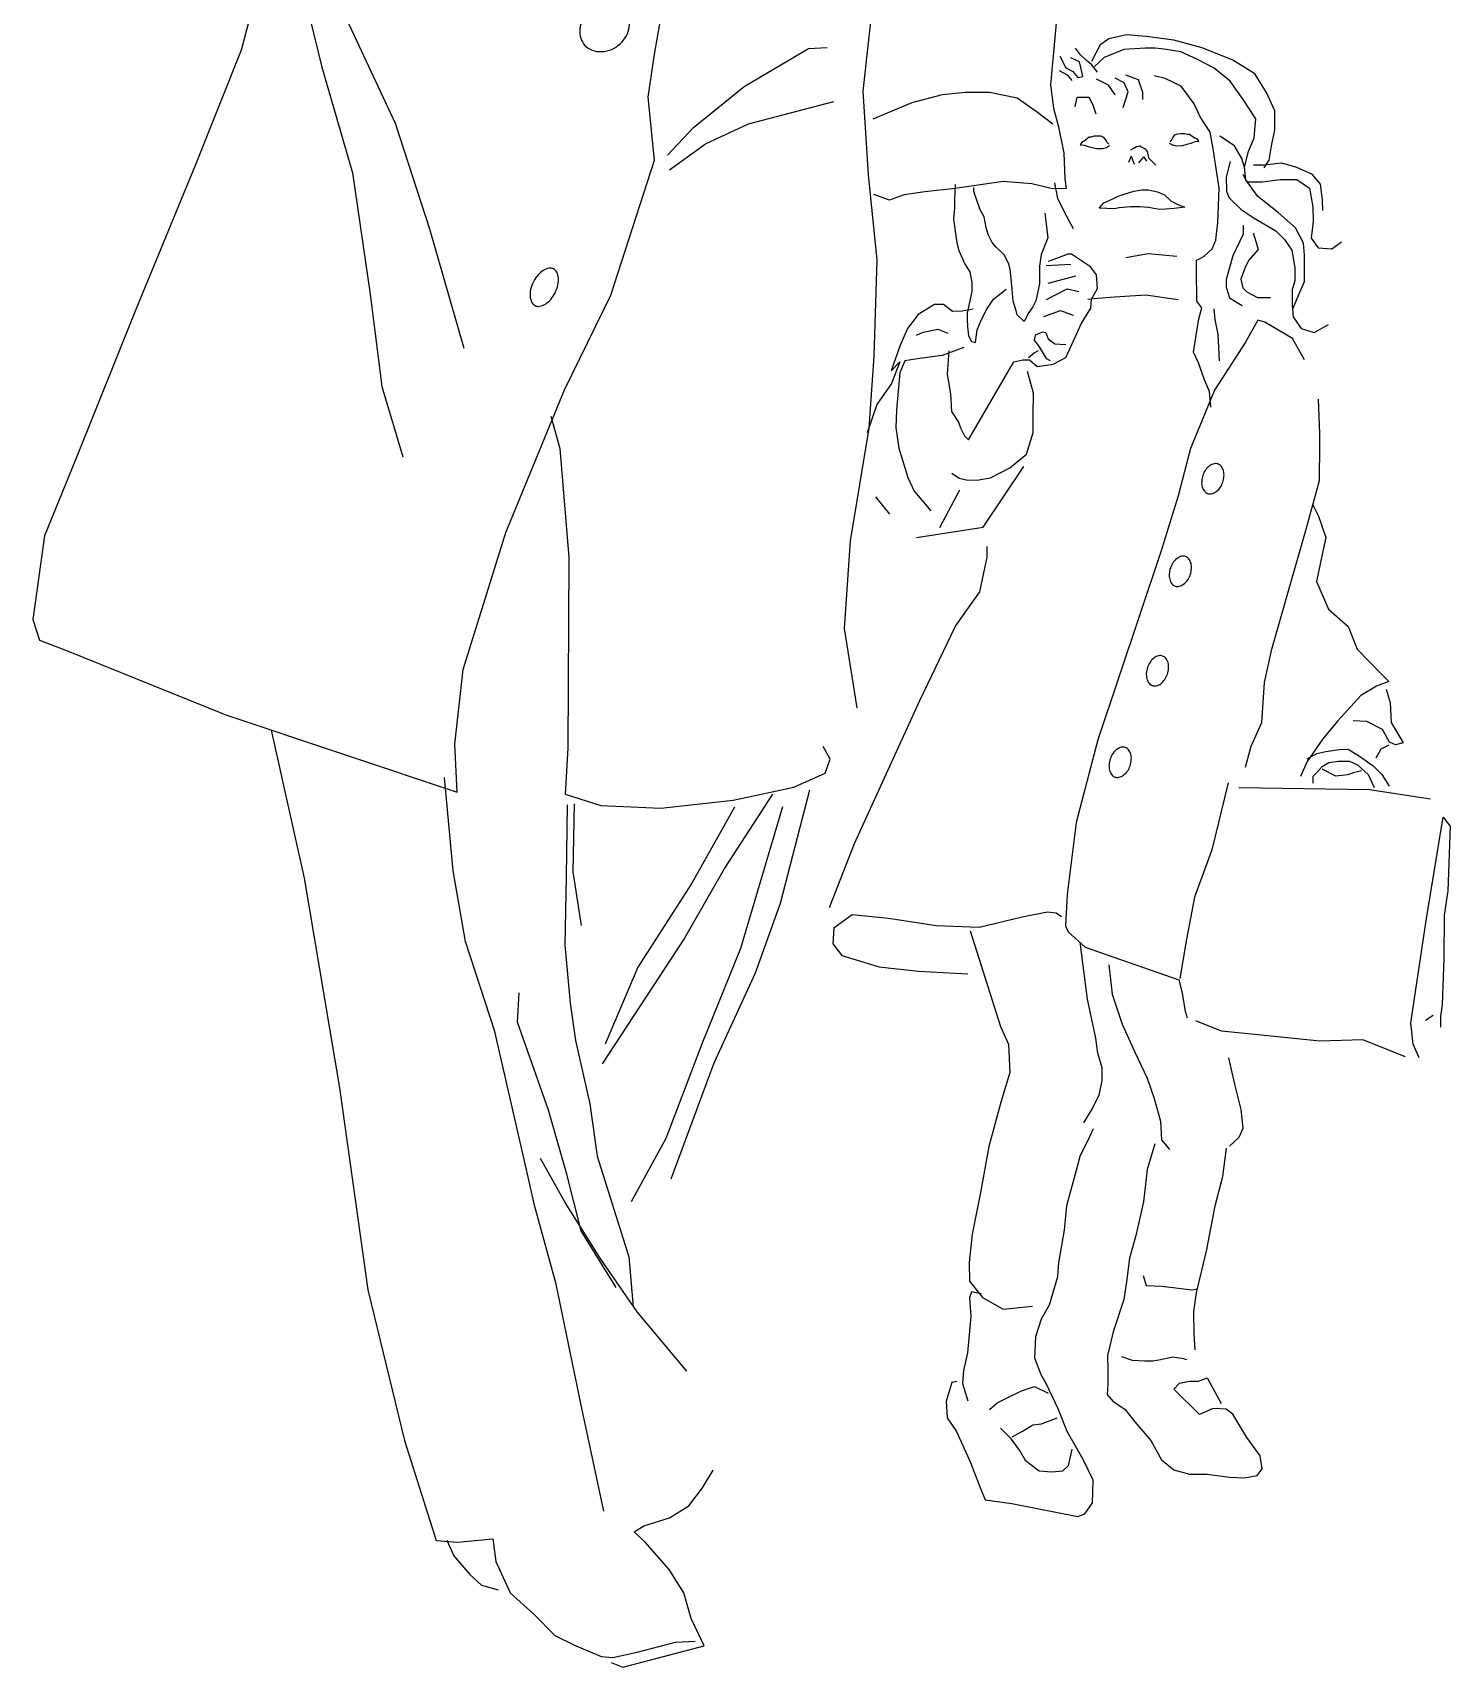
# Model space of a CAD drawing. Header units: metres. Extents: x -0.52 to 0.46, y 0 to 1.73.
# Drawn here: x -0.391 to 0.458, y 0.005 to 0.983 of the extents above; entities that cross this region are included whole.
import ezdxf

# ---------------------------------------------------------------- set-up
doc = ezdxf.new("R2010")
doc.units = ezdxf.units.M
doc.header["$MEASUREMENT"] = 0
doc.layers.get('0').update_dxf_attribs({"linetype": 'CONTINUOUS'})

msp = doc.modelspace()

# ---------------------------------------------------------------- linework, layer by layer
for p, q in [((-0.24789, 1.04215), (-0.26603, 0.97267)), ((-0.01864, 0.97032), (-0.00814, 1.03151)), ((0.22517, 1.02735), (0.21816, 0.95194)), ((0.1061, 0.94802), (0.11368, 1.01572)), ((-0.20876, 1.00376), (-0.17398, 0.9289)), ((-0.2251, 0.99252), (-0.21777, 0.96255)), ((0.25314, 0.97946), (0.24798, 0.97588)), ((0.26369, 0.98191), (0.25314, 0.97946)), ((0.27545, 0.98084), (0.26369, 0.98191)), ((0.29209, 0.97865), (0.27545, 0.98084)), ((0.30908, 0.97412), (0.29209, 0.97865)), ((-0.26603, 0.97267), (-0.29356, 0.9036)), ((-0.02259, 0.94444), (-0.01864, 0.97032)), ((0.03491, 0.95086), (0.07346, 0.97355)), ((0.07346, 0.97355), (0.0847, 0.97433)), ((0.22387, 0.96911), (0.22746, 0.96209)), ((0.23628, 0.9699), (0.23323, 0.9739)), ((0.23984, 0.96641), (0.23628, 0.9699)), ((0.24798, 0.97588), (0.2427, 0.96576)), ((0.2621, 0.973), (0.2504, 0.96819)), ((0.27501, 0.97379), (0.2621, 0.973)), ((0.28089, 0.97385), (0.27501, 0.97379)), ((0.28626, 0.97323), (0.28089, 0.97385)), ((0.29618, 0.97164), (0.28626, 0.97323)), ((0.30629, 0.96704), (0.29618, 0.97164)), ((0.32744, 0.96657), (0.30908, 0.97412)), ((-0.21777, 0.96255), (-0.19954, 0.89929)), ((0.22345, 0.96038), (0.22818, 0.95791)), ((0.22746, 0.96209), (0.23168, 0.95979)), ((0.23565, 0.9657), (0.23043, 0.968)), ((0.23168, 0.95979), (0.23457, 0.95629)), ((0.23636, 0.96218), (0.23565, 0.9657)), ((0.23758, 0.95682), (0.23636, 0.96218)), ((0.24272, 0.96409), (0.23984, 0.96641)), ((0.24629, 0.95942), (0.24272, 0.96409)), ((0.2504, 0.96819), (0.24457, 0.96293)), ((0.31624, 0.96177), (0.30629, 0.96704)), ((0.32571, 0.95414), (0.31624, 0.96177)), ((0.34044, 0.95847), (0.32744, 0.96657)), ((0.0046, 0.92641), (0.03491, 0.95086)), ((0.21816, 0.95194), (0.22014, 0.93786)), ((0.22818, 0.95791), (0.23106, 0.95441)), ((0.23457, 0.95629), (0.23758, 0.95682)), ((0.2529, 0.95176), (0.24582, 0.95522)), ((0.25699, 0.94593), (0.2529, 0.95176)), ((0.26229, 0.95303), (0.25689, 0.95583)), ((0.26469, 0.94768), (0.26229, 0.95303)), ((0.271, 0.95479), (0.26342, 0.95774)), ((0.27342, 0.94726), (0.271, 0.95479)), ((0.28693, 0.95561), (0.28037, 0.95723)), ((0.29638, 0.951), (0.28693, 0.95561)), ((0.3042, 0.94051), (0.29638, 0.951)), ((0.33354, 0.94313), (0.32571, 0.95414)), ((0.3476, 0.9473), (0.34044, 0.95847)), ((-0.0187, 0.90689), (-0.02259, 0.94444)), ((0.03748, 0.92857), (0.08853, 0.94198)), ((0.10943, 0.89804), (0.1061, 0.94802)), ((0.11213, 0.93163), (0.13553, 0.94125)), ((0.13553, 0.94125), (0.15361, 0.94612)), ((0.15361, 0.94612), (0.16719, 0.94742)), ((0.16719, 0.94742), (0.18179, 0.94756)), ((0.18179, 0.94756), (0.19827, 0.9442)), ((0.19827, 0.9442), (0.20959, 0.93608)), ((0.23306, 0.93865), (0.23418, 0.94454)), ((0.23418, 0.94454), (0.23703, 0.94456)), ((0.23703, 0.94456), (0.24122, 0.9446)), ((0.24122, 0.9446), (0.24362, 0.93993)), ((0.24362, 0.93993), (0.24535, 0.93457)), ((0.26176, 0.93825), (0.26469, 0.94768)), ((0.27346, 0.94307), (0.27342, 0.94726)), ((0.30779, 0.93282), (0.3042, 0.94051)), ((0.3412, 0.93146), (0.33354, 0.94313)), ((0.3524, 0.93627), (0.3476, 0.9473)), ((0.20959, 0.93608), (0.21956, 0.92846)), ((0.22014, 0.93786), (0.2231, 0.92681)), ((0.31376, 0.92348), (0.30779, 0.93282)), ((0.34013, 0.92021), (0.3412, 0.93146)), ((0.35251, 0.92452), (0.3524, 0.93627)), ((-0.17398, 0.9289), (-0.15341, 0.86566)), ((-0.01101, 0.90981), (0.0046, 0.92641)), ((0.01175, 0.91658), (0.03748, 0.92857)), ((0.2231, 0.92681), (0.22627, 0.9109)), ((0.24145, 0.92054), (0.23841, 0.91822)), ((0.24263, 0.92053), (0.24145, 0.92054)), ((0.24431, 0.92118), (0.24263, 0.92053)), ((0.24666, 0.92116), (0.24431, 0.92118)), ((0.24851, 0.92114), (0.24666, 0.92116)), ((0.25018, 0.92045), (0.24851, 0.92114)), ((0.25151, 0.91876), (0.25018, 0.92045)), ((0.29094, 0.91894), (0.29138, 0.92014)), ((0.29138, 0.92014), (0.29263, 0.92189)), ((0.29263, 0.92189), (0.29427, 0.92264)), ((0.29427, 0.92264), (0.29612, 0.92274)), ((0.29612, 0.92274), (0.29846, 0.92286)), ((0.29846, 0.92286), (0.30017, 0.92228)), ((0.30017, 0.92228), (0.30135, 0.92234)), ((0.30135, 0.92234), (0.30449, 0.92016)), ((0.30449, 0.92016), (0.30569, 0.91972)), ((0.30569, 0.91972), (0.30696, 0.91794)), ((0.31553, 0.91359), (0.31376, 0.92348)), ((0.32843, 0.9154), (0.31965, 0.92119)), ((0.33669, 0.91195), (0.34013, 0.92021)), ((0.35074, 0.91628), (0.35251, 0.92452)), ((-0.00975, 0.9011), (0.01175, 0.91658)), ((0.22627, 0.9109), (0.22692, 0.89563)), ((0.23723, 0.91772), (0.23604, 0.91589)), ((0.23604, 0.91589), (0.23839, 0.91587)), ((0.23841, 0.91822), (0.23723, 0.91772)), ((0.23839, 0.91587), (0.2408, 0.9149)), ((0.2408, 0.9149), (0.24316, 0.9144)), ((0.24316, 0.9144), (0.24594, 0.91372)), ((0.24594, 0.91372), (0.24939, 0.91372)), ((0.24939, 0.91372), (0.25167, 0.9144)), ((0.252, 0.91758), (0.25151, 0.91876)), ((0.25167, 0.9144), (0.25352, 0.91558)), ((0.25316, 0.9164), (0.252, 0.91758)), ((0.26626, 0.91289), (0.26775, 0.91382)), ((0.26775, 0.91382), (0.26973, 0.91492)), ((0.26973, 0.91492), (0.2721, 0.91547)), ((0.2721, 0.91547), (0.27166, 0.91525)), ((0.27166, 0.91525), (0.27491, 0.91366)), ((0.27491, 0.91366), (0.27617, 0.9119)), ((0.27617, 0.9119), (0.27683, 0.90821)), ((0.2914, 0.91577), (0.2895, 0.91687)), ((0.28983, 0.9177), (0.29094, 0.91894)), ((0.29371, 0.91519), (0.2914, 0.91577)), ((0.29716, 0.91534), (0.29371, 0.91519)), ((0.29991, 0.91613), (0.29716, 0.91534)), ((0.30224, 0.91674), (0.29991, 0.91613)), ((0.30461, 0.91781), (0.30224, 0.91674)), ((0.30696, 0.91794), (0.30461, 0.91781)), ((0.31928, 0.89013), (0.31553, 0.91359)), ((0.3327, 0.90788), (0.32843, 0.9154)), ((0.33443, 0.90253), (0.33669, 0.91195)), ((0.34916, 0.90687), (0.35074, 0.91628)), ((-0.29356, 0.9036), (-0.32916, 0.8175)), ((-0.04495, 0.82608), (-0.0187, 0.90689)), ((0.26659, 0.90915), (0.26486, 0.90536)), ((0.26659, 0.90915), (0.26835, 0.90436)), ((0.27105, 0.90529), (0.27408, 0.90887)), ((0.27408, 0.90887), (0.27568, 0.90628)), ((0.27683, 0.90821), (0.28136, 0.90386)), ((0.32567, 0.90597), (0.32341, 0.89655)), ((0.33443, 0.90253), (0.3327, 0.90788)), ((0.33517, 0.89499), (0.33443, 0.90253)), ((0.34616, 0.90382), (0.33979, 0.90376)), ((0.35673, 0.90509), (0.34616, 0.90382)), ((0.34618, 0.90214), (0.34916, 0.90687)), ((0.36565, 0.90232), (0.35673, 0.90509)), ((0.37508, 0.89822), (0.36565, 0.90232)), ((-0.19954, 0.89929), (-0.18895, 0.82656)), ((0.11461, 0.84707), (0.10943, 0.89804)), ((0.16117, 0.89215), (0.16075, 0.88326)), ((0.19002, 0.89411), (0.16119, 0.8898)), ((0.17245, 0.88807), (0.17243, 0.89041)), ((0.20698, 0.89259), (0.19002, 0.89411)), ((0.21943, 0.88969), (0.20698, 0.89259)), ((0.22057, 0.89322), (0.22234, 0.88384)), ((0.22692, 0.89563), (0.22765, 0.88977)), ((0.32341, 0.89655), (0.32349, 0.88833)), ((0.33329, 0.89849), (0.33569, 0.89382)), ((0.34232, 0.88498), (0.33517, 0.89499)), ((0.33569, 0.89382), (0.34508, 0.8939)), ((0.34508, 0.8939), (0.35564, 0.89518)), ((0.35564, 0.89518), (0.36571, 0.89528)), ((0.36571, 0.89528), (0.37332, 0.88998)), ((0.37984, 0.89239), (0.37508, 0.89822)), ((0.3811, 0.883), (0.37984, 0.89239)), ((0.12199, 0.88289), (0.11256, 0.88632)), ((0.13069, 0.88599), (0.12199, 0.88289)), ((0.14309, 0.88779), (0.13069, 0.88599)), ((0.16119, 0.8898), (0.14309, 0.88779)), ((0.16075, 0.88326), (0.1608, 0.87805)), ((0.17608, 0.87702), (0.17245, 0.88807)), ((0.22765, 0.88977), (0.21943, 0.88969)), ((0.22234, 0.88384), (0.22781, 0.87332)), ((0.24735, 0.87817), (0.25018, 0.88122)), ((0.25018, 0.88122), (0.25525, 0.88346)), ((0.25525, 0.88346), (0.25876, 0.88534)), ((0.25876, 0.88534), (0.26227, 0.88655)), ((0.26227, 0.88655), (0.26813, 0.88828)), ((0.26813, 0.88828), (0.27282, 0.889)), ((0.27282, 0.889), (0.27685, 0.88904)), ((0.27685, 0.88904), (0.28223, 0.88791)), ((0.28223, 0.88791), (0.28644, 0.88611)), ((0.28644, 0.88611), (0.29051, 0.88222)), ((0.29051, 0.88222), (0.29448, 0.88031)), ((0.3183, 0.86948), (0.31928, 0.89013)), ((0.32349, 0.88833), (0.32521, 0.88432)), ((0.32521, 0.88432), (0.33232, 0.87734)), ((0.35466, 0.8752), (0.34232, 0.88498)), ((0.37332, 0.88998), (0.37527, 0.87892)), ((0.38116, 0.87663), (0.3811, 0.883)), ((0.1608, 0.87805), (0.16019, 0.8715)), ((0.16019, 0.8715), (0.16217, 0.85742)), ((0.17847, 0.87285), (0.17608, 0.87702)), ((0.17971, 0.86649), (0.17847, 0.87285)), ((0.21487, 0.87504), (0.21542, 0.87035)), ((0.22781, 0.87332), (0.23191, 0.86581)), ((0.25648, 0.8776), (0.24735, 0.87817)), ((0.25933, 0.8783), (0.25648, 0.8776)), ((0.26637, 0.87887), (0.25933, 0.8783)), ((0.27174, 0.87892), (0.26637, 0.87887)), ((0.27695, 0.87847), (0.27174, 0.87892)), ((0.2835, 0.87735), (0.27695, 0.87847)), ((0.28731, 0.87749), (0.2835, 0.87735)), ((0.29216, 0.87794), (0.28731, 0.87749)), ((0.29861, 0.87861), (0.29216, 0.87794)), ((0.29448, 0.88031), (0.29861, 0.87861)), ((0.33232, 0.87734), (0.34009, 0.87204)), ((0.34009, 0.87204), (0.35308, 0.86461)), ((0.36481, 0.8664), (0.35466, 0.8752)), ((0.37527, 0.87892), (0.37535, 0.87003)), ((-0.15341, 0.86566), (-0.13276, 0.7942)), ((0.18092, 0.8623), (0.17971, 0.86649)), ((0.18332, 0.85763), (0.18092, 0.8623)), ((0.21542, 0.87035), (0.21669, 0.86029)), ((0.31722, 0.8589), (0.3183, 0.86948)), ((0.33364, 0.86258), (0.32738, 0.8496)), ((0.33358, 0.86795), (0.33364, 0.86258)), ((0.3395, 0.86331), (0.3414, 0.85745)), ((0.35308, 0.86461), (0.35834, 0.85929)), ((0.3696, 0.85705), (0.36481, 0.8664)), ((0.37535, 0.87003), (0.37427, 0.86012)), ((0.16217, 0.85742), (0.16339, 0.85274)), ((0.16339, 0.85274), (0.16699, 0.84455)), ((0.18569, 0.8548), (0.18332, 0.85763)), ((0.19044, 0.85014), (0.18569, 0.8548)), ((0.21669, 0.86029), (0.21275, 0.85035)), ((0.31027, 0.84944), (0.31492, 0.85368)), ((0.31492, 0.85368), (0.31722, 0.8589)), ((0.34262, 0.85327), (0.33681, 0.84684)), ((0.3414, 0.85745), (0.34262, 0.85327)), ((0.35834, 0.85929), (0.36259, 0.85296)), ((0.36259, 0.85296), (0.36437, 0.8424)), ((0.37017, 0.85001), (0.3696, 0.85705)), ((0.37427, 0.86012), (0.37835, 0.85428)), ((0.37835, 0.85428), (0.38658, 0.85369)), ((0.38658, 0.85369), (0.39242, 0.85794)), ((0.11281, 0.78949), (0.11461, 0.84707)), ((0.16699, 0.84455), (0.16989, 0.83988)), ((0.19334, 0.8448), (0.19044, 0.85014)), ((0.19404, 0.84128), (0.19334, 0.8448)), ((0.21275, 0.85035), (0.21165, 0.8433)), ((0.21165, 0.8433), (0.21175, 0.83272)), ((0.21567, 0.84384), (0.23043, 0.84465)), ((0.22334, 0.84861), (0.21682, 0.8462)), ((0.22853, 0.8505), (0.22334, 0.84861)), ((0.23088, 0.85053), (0.22853, 0.8505)), ((0.24219, 0.84291), (0.23088, 0.85053)), ((0.24576, 0.83825), (0.24219, 0.84291)), ((0.26329, 0.84849), (0.27669, 0.85096)), ((0.27669, 0.85096), (0.29382, 0.84928)), ((0.30559, 0.84704), (0.30743, 0.84773)), ((0.30561, 0.84536), (0.30559, 0.84704)), ((0.30565, 0.84117), (0.30561, 0.84536)), ((0.30743, 0.84773), (0.31027, 0.84944)), ((0.32738, 0.8496), (0.32332, 0.83546)), ((0.3345, 0.84212), (0.33221, 0.83555)), ((0.33681, 0.84684), (0.3345, 0.84212)), ((0.36437, 0.8424), (0.36444, 0.83468)), ((0.37032, 0.83423), (0.37017, 0.85001)), ((0.16989, 0.83988), (0.17113, 0.83351)), ((0.17113, 0.83351), (0.17118, 0.82814)), ((0.19458, 0.83776), (0.19404, 0.84128)), ((0.19533, 0.82955), (0.19458, 0.83776)), ((0.21175, 0.83272), (0.20949, 0.82263)), ((0.21694, 0.83328), (0.23335, 0.83763)), ((0.24634, 0.83003), (0.24576, 0.83825)), ((0.30582, 0.82238), (0.30565, 0.84117)), ((0.32332, 0.83546), (0.32337, 0.83077)), ((0.33221, 0.83555), (0.33344, 0.83036)), ((0.36444, 0.83468), (0.36282, 0.82946)), ((0.36687, 0.82648), (0.37032, 0.83423)), ((-0.18895, 0.82656), (-0.18188, 0.77141)), ((-0.07261, 0.76943), (-0.04495, 0.82608)), ((0.17118, 0.82814), (0.16845, 0.81519)), ((0.18017, 0.81765), (0.18414, 0.82357)), ((0.18414, 0.82357), (0.19181, 0.82951)), ((0.1959, 0.8225), (0.19533, 0.82955)), ((0.1978, 0.81665), (0.1959, 0.8225)), ((0.20949, 0.82263), (0.20768, 0.81909)), ((0.21586, 0.82336), (0.22822, 0.82986)), ((0.22822, 0.82986), (0.23528, 0.82825)), ((0.24053, 0.8236), (0.2464, 0.82416)), ((0.24243, 0.81825), (0.24288, 0.82362)), ((0.24288, 0.82362), (0.24634, 0.83003)), ((0.2464, 0.82416), (0.25646, 0.82493)), ((0.25646, 0.82493), (0.27524, 0.82628)), ((0.27524, 0.82628), (0.29474, 0.82344)), ((0.30888, 0.81838), (0.30582, 0.82238)), ((0.32337, 0.83077), (0.32527, 0.82441)), ((0.32527, 0.82441), (0.33287, 0.81978)), ((0.33344, 0.83036), (0.33581, 0.82803)), ((0.33581, 0.82803), (0.34222, 0.82457)), ((0.34222, 0.82457), (0.34994, 0.82464)), ((0.36282, 0.82946), (0.36291, 0.82007)), ((0.36343, 0.81823), (0.36687, 0.82648)), ((-0.32916, 0.8175), (-0.36473, 0.72856)), ((0.13909, 0.81441), (0.13262, 0.80613)), ((0.14893, 0.82038), (0.13909, 0.81441)), ((0.1543, 0.82043), (0.14893, 0.82038)), ((0.15954, 0.81628), (0.1543, 0.82043)), ((0.16542, 0.81634), (0.15954, 0.81628)), ((0.17195, 0.81758), (0.16542, 0.81634)), ((0.16845, 0.81519), (0.16848, 0.81167)), ((0.17721, 0.81175), (0.18017, 0.81765)), ((0.19833, 0.8143), (0.1978, 0.81665)), ((0.20256, 0.81032), (0.19833, 0.8143)), ((0.20537, 0.81555), (0.20256, 0.81032)), ((0.20768, 0.81909), (0.20537, 0.81555)), ((0.21428, 0.81328), (0.22415, 0.8169)), ((0.22415, 0.8169), (0.23189, 0.81412)), ((0.23664, 0.80879), (0.24243, 0.81825)), ((0.3071, 0.81181), (0.30888, 0.81838)), ((0.31594, 0.81777), (0.3165, 0.8114)), ((0.36291, 0.82007), (0.36348, 0.81302)), ((0.36348, 0.81302), (0.36824, 0.80602)), ((0.13262, 0.80613), (0.12802, 0.79551)), ((0.13803, 0.80198), (0.14204, 0.80387)), ((0.14204, 0.80387), (0.15092, 0.80563)), ((0.15092, 0.80563), (0.15681, 0.80334)), ((0.16848, 0.81167), (0.16853, 0.80697)), ((0.16853, 0.80697), (0.16908, 0.80177)), ((0.17331, 0.79762), (0.17442, 0.80535)), ((0.17442, 0.80535), (0.17721, 0.81175)), ((0.2132, 0.80387), (0.20902, 0.80215)), ((0.21555, 0.80339), (0.2132, 0.80387)), ((0.21555, 0.80339), (0.21676, 0.79988)), ((0.23319, 0.80121), (0.23664, 0.80879)), ((0.30377, 0.79181), (0.3071, 0.81181)), ((0.3165, 0.8114), (0.31843, 0.80252)), ((0.31843, 0.80252), (0.31909, 0.78676)), ((0.34235, 0.81098), (0.33492, 0.79798)), ((0.34656, 0.80984), (0.34235, 0.81098)), ((0.3631, 0.8001), (0.34656, 0.80984)), ((0.36824, 0.80602), (0.37598, 0.80374)), ((0.37598, 0.80374), (0.38466, 0.80853)), ((0.12802, 0.79551), (0.12296, 0.78069)), ((0.16629, 0.7947), (0.15342, 0.78988)), ((0.15742, 0.79277), (0.15638, 0.77866)), ((0.16908, 0.80177), (0.17096, 0.79827)), ((0.17096, 0.79827), (0.17331, 0.79762)), ((0.20902, 0.80215), (0.20854, 0.79913)), ((0.20854, 0.79913), (0.21143, 0.79513)), ((0.21095, 0.79277), (0.20861, 0.79158)), ((0.21143, 0.79513), (0.2157, 0.78812)), ((0.21676, 0.79988), (0.22081, 0.7969)), ((0.22081, 0.7969), (0.22736, 0.79646)), ((0.22744, 0.78874), (0.23319, 0.80121)), ((0.33492, 0.79798), (0.3164, 0.76911)), ((0.37027, 0.78724), (0.3631, 0.8001)), ((0.10969, 0.7465), (0.11281, 0.78949)), ((0.12296, 0.78069), (0.12811, 0.78611)), ((0.12811, 0.78611), (0.12303, 0.77314)), ((0.13113, 0.78664), (0.12818, 0.77957)), ((0.13867, 0.78789), (0.13113, 0.78664)), ((0.15342, 0.78988), (0.13867, 0.78789)), ((0.16917, 0.73951), (0.19625, 0.78609)), ((0.19625, 0.78609), (0.20161, 0.78732)), ((0.20161, 0.78732), (0.20563, 0.78735)), ((0.20861, 0.79158), (0.20512, 0.78852)), ((0.20563, 0.78735), (0.21037, 0.78337)), ((0.21037, 0.78337), (0.21976, 0.78464)), ((0.2157, 0.78812), (0.21806, 0.78697)), ((0.21976, 0.78464), (0.22744, 0.78874)), ((0.30685, 0.78546), (0.30377, 0.79181)), ((0.31047, 0.77543), (0.30685, 0.78546)), ((0.12303, 0.77314), (0.11426, 0.76064)), ((0.12818, 0.77957), (0.12711, 0.76848)), ((0.15638, 0.77866), (0.15834, 0.76693)), ((0.20817, 0.76741), (0.20453, 0.7803)), ((0.31339, 0.76841), (0.31047, 0.77543)), ((-0.18188, 0.77141), (-0.16923, 0.72924)), ((-0.10771, 0.68401), (-0.07261, 0.76943)), ((0.12711, 0.76848), (0.12604, 0.75723)), ((0.15834, 0.76693), (0.15894, 0.75637)), ((0.2078, 0.75398), (0.20817, 0.76741)), ((0.3164, 0.76911), (0.30196, 0.73423)), ((0.31415, 0.75902), (0.31339, 0.76841)), ((0.37941, 0.74319), (0.37871, 0.76383)), ((-0.08068, 0.75358), (-0.07529, 0.73417)), ((0.11426, 0.76064), (0.10855, 0.74364)), ((0.12604, 0.75723), (0.12564, 0.74665)), ((0.15894, 0.75637), (0.1632, 0.75003)), ((0.20789, 0.74391), (0.2078, 0.75398)), ((0.09859, 0.67893), (0.10969, 0.7465)), ((0.12564, 0.74665), (0.12743, 0.73442)), ((0.1632, 0.75003), (0.1644, 0.74652)), ((0.1644, 0.74652), (0.1668, 0.74184)), ((0.20382, 0.73095), (0.20789, 0.74391)), ((-0.07529, 0.73417), (-0.06997, 0.6691)), ((0.12743, 0.73442), (0.13297, 0.71685)), ((0.1668, 0.74184), (0.16917, 0.73951)), ((0.30196, 0.73423), (0.29468, 0.70597)), ((0.37918, 0.715), (0.37947, 0.73682)), ((0.37947, 0.73682), (0.37941, 0.74319)), ((-0.36473, 0.72856), (-0.38375, 0.68189)), ((0.194, 0.72263), (0.20382, 0.73095)), ((0.13297, 0.71685), (0.13657, 0.70866)), ((0.15929, 0.71945), (0.16351, 0.71647)), ((0.16351, 0.71647), (0.16873, 0.71534)), ((0.16873, 0.71534), (0.17527, 0.71541)), ((0.17527, 0.71541), (0.18231, 0.71665)), ((0.17789, 0.68724), (0.20222, 0.72338)), ((0.18231, 0.71665), (0.194, 0.72263)), ((0.37172, 0.6874), (0.37918, 0.715)), ((0.11361, 0.70542), (0.12193, 0.69493)), ((0.13657, 0.70866), (0.14132, 0.70334)), ((0.15205, 0.68699), (0.16409, 0.70943)), ((0.29468, 0.70597), (0.28426, 0.67248)), ((0.14132, 0.70334), (0.14658, 0.69701)), ((0.37512, 0.70086), (0.37871, 0.69385)), ((0.13801, 0.68098), (0.17789, 0.68724)), ((0.35986, 0.64618), (0.37172, 0.6874)), ((0.37871, 0.69385), (0.38303, 0.68097)), ((-0.38375, 0.68189), (-0.39083, 0.63198)), ((-0.13328, 0.60204), (-0.10771, 0.68401)), ((0.09506, 0.62654), (0.09859, 0.67893)), ((0.18041, 0.66914), (0.18035, 0.67551)), ((0.38303, 0.68097), (0.37965, 0.66516)), ((-0.06997, 0.6691), (-0.07057, 0.55498)), ((0.17591, 0.64845), (0.18041, 0.66914)), ((0.28426, 0.67248), (0.24657, 0.55984)), ((0.37965, 0.66516), (0.3774, 0.65457)), ((0.16134, 0.62784), (0.17591, 0.64845)), ((0.35077, 0.6142), (0.35986, 0.64618)), ((0.3774, 0.65457), (0.38461, 0.63819)), ((0.38461, 0.63819), (0.39645, 0.62773)), ((-0.39083, 0.63198), (-0.38668, 0.6196)), ((0.10256, 0.57895), (0.09506, 0.62654)), ((0.14011, 0.5835), (0.16134, 0.62784)), ((0.39645, 0.62773), (0.40179, 0.61419)), ((-0.38668, 0.6196), (-0.37068, 0.61338)), ((-0.37068, 0.61338), (-0.27516, 0.57485)), ((0.34626, 0.59419), (0.35077, 0.6142)), ((0.40179, 0.61419), (0.41602, 0.59955)), ((-0.13822, 0.55736), (-0.13328, 0.60204)), ((0.41602, 0.59955), (0.42077, 0.5949)), ((0.34464, 0.57018), (0.34626, 0.59419)), ((0.41324, 0.59197), (0.4039, 0.58652)), ((0.42077, 0.5949), (0.41324, 0.59197)), ((0.41913, 0.59019), (0.42156, 0.58199)), ((0.10099, 0.49788), (0.14011, 0.5835)), ((0.4039, 0.58652), (0.38995, 0.57111)), ((0.42156, 0.58199), (0.42217, 0.57024)), ((-0.27516, 0.57485), (-0.13677, 0.5285)), ((0.3384, 0.55602), (0.34464, 0.57018)), ((0.38995, 0.57111), (0.38115, 0.56045)), ((0.40757, 0.57078), (0.39934, 0.5712)), ((0.41701, 0.56617), (0.40757, 0.57078)), ((0.42217, 0.57024), (0.42934, 0.55806)), ((-0.24805, 0.56571), (-0.22841, 0.47712)), ((0.24657, 0.55984), (0.23361, 0.51038)), ((0.38115, 0.56045), (0.37188, 0.54694)), ((0.42111, 0.55849), (0.41701, 0.56617)), ((0.42465, 0.55684), (0.42111, 0.55849)), ((0.42934, 0.55806), (0.42465, 0.55684)), ((-0.13677, 0.5285), (-0.13822, 0.55736)), ((-0.07057, 0.55498), (-0.07215, 0.52744)), ((0.08641, 0.54825), (0.08214, 0.55593)), ((0.08347, 0.54), (0.08641, 0.54825)), ((0.33499, 0.54357), (0.3384, 0.55602)), ((0.37187, 0.54862), (0.37771, 0.5517)), ((0.37771, 0.5517), (0.38307, 0.55292)), ((0.38307, 0.55292), (0.39128, 0.55417)), ((0.39128, 0.55417), (0.39648, 0.55422)), ((0.39648, 0.55422), (0.40307, 0.55009)), ((0.40307, 0.55009), (0.41135, 0.5443)), ((0.41595, 0.55441), (0.41298, 0.54901)), ((0.42062, 0.5568), (0.41595, 0.55441)), ((0.06475, 0.5316), (0.08347, 0.54)), ((0.37188, 0.54694), (0.36794, 0.53801)), ((0.37549, 0.53808), (0.37782, 0.54045)), ((0.37553, 0.53405), (0.37549, 0.53808)), ((0.37782, 0.54045), (0.38081, 0.54401)), ((0.38081, 0.54401), (0.38481, 0.54639)), ((0.38908, 0.53821), (0.38082, 0.54233)), ((0.38481, 0.54639), (0.39068, 0.54712)), ((0.39612, 0.53895), (0.38908, 0.53821)), ((0.39068, 0.54712), (0.39722, 0.54718)), ((0.39964, 0.54016), (0.39612, 0.53895)), ((0.39722, 0.54718), (0.40194, 0.54488)), ((0.40433, 0.54138), (0.39964, 0.54016)), ((0.40194, 0.54488), (0.40837, 0.53907)), ((0.40837, 0.53907), (0.41197, 0.53138)), ((0.41135, 0.5443), (0.4166, 0.53914)), ((0.4166, 0.53914), (0.42086, 0.53214)), ((-0.13918, 0.48149), (-0.14441, 0.53733)), ((0.02841, 0.5237), (0.06475, 0.5316)), ((0.05669, 0.46221), (0.07416, 0.53001)), ((0.32451, 0.53407), (0.31482, 0.49404)), ((0.33092, 0.53128), (0.40913, 0.53018)), ((0.40913, 0.53018), (0.4456, 0.52465)), ((0.42086, 0.53214), (0.42086, 0.53214)), ((-0.07215, 0.52744), (-0.05077, 0.5206)), ((-0.07091, 0.52091), (-0.07168, 0.47811)), ((-0.06672, 0.52162), (-0.06751, 0.481)), ((-0.05077, 0.5206), (-0.01501, 0.51909)), ((-0.01501, 0.51909), (0.02841, 0.5237)), ((0.02912, 0.51951), (0.00371, 0.47413)), ((0.05187, 0.52745), (0.02359, 0.48371)), ((0.05782, 0.51978), (0.03278, 0.43497)), ((0.23361, 0.51038), (0.22815, 0.46737)), ((0.44326, 0.45297), (0.45326, 0.51365)), ((0.45326, 0.51365), (0.4575, 0.50832)), ((0.4575, 0.50832), (0.45603, 0.46954)), ((0.08608, 0.45964), (0.10099, 0.49788)), ((0.31482, 0.49404), (0.30452, 0.46575)), ((-0.13173, 0.43927), (-0.13918, 0.48149)), ((-0.06751, 0.481), (-0.06251, 0.44883)), ((0.02359, 0.48371), (-0.00068, 0.44119)), ((-0.22841, 0.47712), (-0.20725, 0.35162)), ((-0.07168, 0.47811), (-0.07246, 0.43698)), ((0.00371, 0.47413), (-0.0287, 0.42381)), ((0.04181, 0.42045), (0.05669, 0.46221)), ((0.22815, 0.46737), (0.22715, 0.44856)), ((0.30452, 0.46575), (0.29956, 0.44053)), ((0.45603, 0.46954), (0.45382, 0.45492)), ((0.09955, 0.45507), (0.08855, 0.44724)), ((0.12138, 0.45293), (0.09955, 0.45507)), ((0.15012, 0.4485), (0.12138, 0.45293)), ((0.20126, 0.45369), (0.17547, 0.44757)), ((0.2165, 0.45668), (0.20126, 0.45369)), ((0.22171, 0.45623), (0.2165, 0.45668)), ((0.22475, 0.45391), (0.22171, 0.45623)), ((0.43395, 0.39062), (0.44326, 0.45297)), ((0.45382, 0.45492), (0.45356, 0.42907)), ((-0.00068, 0.44119), (-0.04997, 0.36604)), ((0.08855, 0.44724), (0.08796, 0.43784)), ((0.17547, 0.44757), (0.15012, 0.4485)), ((0.17012, 0.44567), (0.18829, 0.38828)), ((0.22715, 0.44856), (0.22886, 0.44506)), ((0.22886, 0.44506), (0.23902, 0.43575)), ((0.29956, 0.44053), (0.29559, 0.41699)), ((-0.11426, 0.3854), (-0.13173, 0.43927)), ((-0.07246, 0.43698), (-0.06911, 0.40228)), ((0.03278, 0.43497), (0.00982, 0.37836)), ((0.08796, 0.43784), (0.0934, 0.43084)), ((0.0934, 0.43084), (0.11579, 0.42401)), ((0.24049, 0.40472), (0.23597, 0.43875)), ((0.23902, 0.43575), (0.29509, 0.41632)), ((-0.0287, 0.42381), (-0.04824, 0.37781)), ((0.11579, 0.42401), (0.13931, 0.42138)), ((0.13931, 0.42138), (0.16869, 0.41981)), ((0.25322, 0.42532), (0.25506, 0.40771)), ((0.45356, 0.42907), (0.45265, 0.40137)), ((0.01698, 0.36668), (0.04181, 0.42045)), ((0.29509, 0.41632), (0.29684, 0.40929)), ((-0.10072, 0.3909), (-0.09972, 0.40853)), ((-0.06911, 0.40228), (-0.06605, 0.37999)), ((0.24541, 0.38127), (0.24049, 0.40472)), ((0.25506, 0.40771), (0.26111, 0.38965)), ((0.29684, 0.40929), (0.29879, 0.39756)), ((0.45265, 0.40137), (0.45154, 0.39431)), ((0.29879, 0.39756), (0.30001, 0.39354)), ((0.32056, 0.38551), (0.30523, 0.39174)), ((0.44734, 0.39494), (0.44267, 0.39188)), ((0.45154, 0.39431), (0.4516, 0.38794)), ((-0.09955, 0.32093), (-0.11426, 0.3854)), ((-0.0821, 0.33821), (-0.10072, 0.3909)), ((0.18829, 0.38828), (0.19309, 0.37775)), ((0.26111, 0.38965), (0.26899, 0.3726)), ((0.35818, 0.38168), (0.32056, 0.38551)), ((0.37935, 0.37953), (0.35818, 0.38168)), ((0.43525, 0.37771), (0.43395, 0.39062)), ((-0.06605, 0.37999), (-0.05746, 0.34197)), ((0.00982, 0.37836), (-0.01195, 0.32126)), ((0.19309, 0.37775), (0.19392, 0.36081)), ((0.24667, 0.37239), (0.24541, 0.38127)), ((0.24911, 0.36369), (0.24667, 0.37239)), ((0.26899, 0.3726), (0.27618, 0.3574)), ((0.40519, 0.38045), (0.37935, 0.37953)), ((0.43063, 0.37012), (0.40519, 0.38045)), ((0.43885, 0.36952), (0.43525, 0.37771)), ((-0.0087, 0.29713), (0.01698, 0.36668)), ((0.24918, 0.35597), (0.24911, 0.36369)), ((0.32858, 0.35387), (0.3249, 0.36961)), ((0.19392, 0.36081), (0.18871, 0.34365)), ((0.24742, 0.34723), (0.24918, 0.35597)), ((0.27618, 0.3574), (0.28033, 0.34519)), ((0.33225, 0.33864), (0.32858, 0.35387)), ((-0.20725, 0.35162), (-0.19032, 0.23079)), ((0.18871, 0.34365), (0.18142, 0.31656)), ((0.2428, 0.33829), (0.24742, 0.34723)), ((0.28033, 0.34519), (0.28398, 0.33163)), ((-0.07116, 0.30006), (-0.0821, 0.33821)), ((-0.05746, 0.34197), (-0.05297, 0.3108)), ((0.23818, 0.33069), (0.2428, 0.33829)), ((0.33353, 0.3274), (0.33225, 0.33864)), ((0.24178, 0.3225), (0.24408, 0.32722)), ((0.28398, 0.33163), (0.28476, 0.32056)), ((0.33123, 0.32218), (0.33353, 0.3274)), ((-0.09027, 0.28057), (-0.09955, 0.32093)), ((-0.01195, 0.32126), (-0.03274, 0.28347)), ((0.18142, 0.31656), (0.17631, 0.28899)), ((0.23602, 0.3107), (0.24178, 0.3225)), ((0.28059, 0.31817), (0.27603, 0.30286)), ((0.28476, 0.32056), (0.28951, 0.31473)), ((0.32138, 0.29859), (0.32357, 0.31556)), ((0.32541, 0.31675), (0.33123, 0.32218)), ((-0.07217, 0.2831), (-0.08702, 0.3093)), ((-0.05297, 0.3108), (-0.0341, 0.2504)), ((0.23375, 0.30246), (0.23602, 0.3107)), ((-0.06261, 0.26607), (-0.07116, 0.30006)), ((0.22807, 0.28126), (0.23375, 0.30246)), ((0.27603, 0.30286), (0.27387, 0.28337)), ((0.31685, 0.28093), (0.32138, 0.29859)), ((0.17631, 0.28899), (0.17135, 0.2641)), ((-0.07758, 0.23421), (-0.09027, 0.28057)), ((-0.05121, 0.24973), (-0.07217, 0.2831)), ((0.22654, 0.26647), (0.22807, 0.28126)), ((0.27387, 0.28337), (0.26936, 0.26336)), ((0.3119, 0.25487), (0.31685, 0.28093)), ((-0.04165, 0.2322), (-0.06261, 0.26607)), ((0.2232, 0.24697), (0.22654, 0.26647)), ((0.17135, 0.2641), (0.16966, 0.24714)), ((0.26936, 0.26336), (0.26546, 0.24973)), ((0.3056, 0.22896), (0.3119, 0.25487)), ((-0.02909, 0.21755), (-0.05121, 0.24973)), ((-0.0341, 0.2504), (-0.03147, 0.22055)), ((0.16966, 0.24714), (0.16977, 0.23589)), ((0.22261, 0.23875), (0.2232, 0.24697)), ((0.26546, 0.24973), (0.26375, 0.23561)), ((0.16977, 0.23589), (0.17758, 0.22607)), ((0.21756, 0.22175), (0.22261, 0.23875)), ((0.26375, 0.23561), (0.26217, 0.22503)), ((0.27379, 0.23923), (0.27552, 0.23338)), ((-0.19032, 0.23079), (-0.16832, 0.14054)), ((-0.0628, 0.16269), (-0.07758, 0.23421)), ((0.171, 0.22953), (0.16986, 0.22599)), ((0.16986, 0.22599), (0.17064, 0.21476)), ((0.17689, 0.22841), (0.171, 0.22953)), ((0.17758, 0.22607), (0.1899, 0.21913)), ((0.26217, 0.22503), (0.25581, 0.20567)), ((0.27552, 0.23338), (0.28492, 0.23296)), ((0.28492, 0.23296), (0.29332, 0.23187)), ((0.29332, 0.23187), (0.30273, 0.23078)), ((0.30273, 0.23078), (0.30625, 0.23132)), ((0.30403, 0.21787), (0.3056, 0.22896)), ((0.00062, 0.18209), (-0.02909, 0.21755)), ((0.1899, 0.21913), (0.2075, 0.22098)), ((0.21294, 0.21348), (0.21756, 0.22175)), ((0.30416, 0.20428), (0.30403, 0.21787)), ((0.17064, 0.21476), (0.1685, 0.19309)), ((0.20952, 0.20288), (0.21294, 0.21348)), ((0.25581, 0.20567), (0.25242, 0.19154)), ((0.20897, 0.18995), (0.20952, 0.20288)), ((0.30475, 0.19489), (0.30416, 0.20428)), ((0.1685, 0.19309), (0.16625, 0.18249)), ((0.21259, 0.17991), (0.20897, 0.18995)), ((0.25242, 0.19154), (0.25251, 0.18264)), ((0.26065, 0.19094), (0.26722, 0.18866)), ((0.26722, 0.18866), (0.27477, 0.18822)), ((0.27477, 0.18822), (0.27947, 0.18827)), ((0.27947, 0.18827), (0.28299, 0.18881)), ((0.28299, 0.18881), (0.29136, 0.19073)), ((0.29136, 0.19073), (0.29775, 0.18962)), ((0.29775, 0.18962), (0.2996, 0.18896)), ((0.16625, 0.18249), (0.16565, 0.17477)), ((0.21566, 0.17474), (0.21259, 0.17991)), ((0.25251, 0.18264), (0.25259, 0.17442)), ((0.30141, 0.17606), (0.30678, 0.17611)), ((0.30678, 0.17611), (0.31196, 0.17801)), ((0.31196, 0.17801), (0.32033, 0.16281)), ((0.15927, 0.17538), (0.15585, 0.1641)), ((0.16212, 0.17591), (0.15927, 0.17538)), ((0.16565, 0.17477), (0.16877, 0.16422)), ((0.19158, 0.16562), (0.20094, 0.1704)), ((0.20094, 0.1704), (0.20863, 0.17283)), ((0.20863, 0.17283), (0.21689, 0.16888)), ((0.22286, 0.15954), (0.21566, 0.17474)), ((0.25259, 0.17442), (0.25214, 0.16804)), ((0.25214, 0.16804), (0.25571, 0.16388)), ((0.29205, 0.17127), (0.29554, 0.17483)), ((0.30747, 0.15615), (0.29205, 0.17127)), ((0.29554, 0.17483), (0.30141, 0.17606)), ((-0.0491, 0.09821), (-0.0628, 0.16269)), ((0.15585, 0.1641), (0.15645, 0.15421)), ((0.18174, 0.15915), (0.1864, 0.16322)), ((0.1864, 0.16322), (0.19158, 0.16562)), ((0.22819, 0.14599), (0.22286, 0.15954)), ((0.25571, 0.16388), (0.2628, 0.15925)), ((0.2628, 0.15925), (0.26874, 0.15175)), ((0.31566, 0.15975), (0.30747, 0.15615)), ((0.32338, 0.15932), (0.31566, 0.15975)), ((0.32744, 0.15634), (0.32338, 0.15932)), ((0.15645, 0.15421), (0.1619, 0.14603)), ((0.18823, 0.14796), (0.19416, 0.14215)), ((0.20184, 0.14641), (0.20768, 0.14999)), ((0.20768, 0.14999), (0.21287, 0.15055)), ((0.21287, 0.15055), (0.22224, 0.15416)), ((0.26874, 0.15175), (0.27825, 0.1406)), ((0.33579, 0.14232), (0.32744, 0.15634)), ((-0.16832, 0.14054), (-0.14946, 0.08081)), ((0.1619, 0.14603), (0.1703, 0.12732)), ((0.19416, 0.14215), (0.20011, 0.13398)), ((0.19532, 0.14283), (0.20184, 0.14641)), ((0.23775, 0.12914), (0.22819, 0.14599)), ((0.27825, 0.1406), (0.28474, 0.12891)), ((0.34362, 0.13132), (0.33579, 0.14232)), ((0.1703, 0.12732), (0.17563, 0.11378)), ((0.20011, 0.13398), (0.20318, 0.12881)), ((0.20318, 0.12881), (0.21146, 0.12234)), ((0.22905, 0.12553), (0.23131, 0.13545)), ((0.24374, 0.11677), (0.23775, 0.12914)), ((0.28474, 0.12891), (0.29201, 0.12311)), ((0.34487, 0.12361), (0.34362, 0.13132)), ((0.01001, 0.1122), (0.01645, 0.12283)), ((0.21146, 0.12234), (0.21902, 0.12191)), ((0.21902, 0.12191), (0.22556, 0.12247)), ((0.22556, 0.12247), (0.22905, 0.12553)), ((0.29201, 0.12311), (0.30143, 0.12034)), ((0.30143, 0.12034), (0.312, 0.12044)), ((0.312, 0.12044), (0.32545, 0.11873)), ((0.32545, 0.11873), (0.33434, 0.11831)), ((0.33434, 0.11831), (0.34189, 0.11955)), ((0.34189, 0.11955), (0.34487, 0.12361)), ((0.00189, 0.10155), (0.01001, 0.1122)), ((0.17563, 0.11378), (0.17924, 0.10508)), ((0.24336, 0.10334), (0.24374, 0.11677)), ((-0.00979, 0.09439), (0.00189, 0.10155)), ((0.17924, 0.10508), (0.1952, 0.10289)), ((0.1952, 0.10289), (0.23455, 0.09504)), ((0.23873, 0.09676), (0.24336, 0.10334)), ((-0.03086, 0.08597), (-0.02502, 0.08955)), ((-0.02502, 0.08955), (-0.00979, 0.09439)), ((0.23455, 0.09504), (0.23873, 0.09676)), ((-0.14946, 0.08081), (-0.13653, 0.07976)), ((-0.14308, 0.08087), (-0.1388, 0.07151)), ((-0.13653, 0.07976), (-0.1154, 0.08164)), ((-0.1154, 0.08164), (-0.11359, 0.06823)), ((-0.02425, 0.07965), (-0.03086, 0.08597)), ((-0.01, 0.06334), (-0.02425, 0.07965)), ((-0.1388, 0.07151), (-0.12929, 0.06036)), ((-0.12929, 0.06036), (-0.12218, 0.05405)), ((-0.11359, 0.06823), (-0.10519, 0.04951)), ((-0.00114, 0.04933), (-0.01, 0.06334)), ((-0.12218, 0.05405), (-0.11225, 0.05112)), ((-0.10519, 0.04951), (-0.09097, 0.03673)), ((0.0032, 0.0341), (-0.00114, 0.04933)), ((-0.09097, 0.03673), (-0.07843, 0.02392)), ((0.01091, 0.01772), (0.0032, 0.0341)), ((-0.07843, 0.02392), (-0.06663, 0.01816)), ((-0.029, 0.01382), (-0.00606, 0.01991)), ((-0.00606, 0.01991), (0.00568, 0.02053)), ((-0.06663, 0.01816), (-0.05062, 0.01127)), ((-0.05062, 0.01127), (-0.04357, 0.01066)), ((-0.04357, 0.01066), (-0.029, 0.01382)), ((-0.03764, 0.00484), (0.01091, 0.01772)), ((-0.04471, 0.0078), (-0.03764, 0.00484))]:
    msp.add_line(p, q)
for points in [[(-0.06115, 0.97646, 0.115055), (-0.05725, 0.97321, 0.10388), (-0.05182, 0.97178, 0.091198), (-0.04557, 0.9726, 0.100662), (-0.04058, 0.97542, 0.083889), (-0.0363, 0.97996, 0.091198), (-0.03403, 0.98524, 0.10388), (-0.03393, 0.99086, 0.115055), (-0.03599, 0.9955, 0.115055), (-0.0399, 0.99875, 0.10388), (-0.04533, 1.00018, 0.091198), (-0.05103, 0.99943, 0.083889), (-0.05657, 0.99655, 0.083889), (-0.06085, 0.992, 0.091198), (-0.06312, 0.98672, 0.10388), (-0.06322, 0.98111, 0.115055)], [(-0.09021, 0.81978, 0.154236), (-0.08758, 0.81935, 0.106818), (-0.08402, 0.82069, 0.073467), (-0.08061, 0.82367, 0.073876), (-0.07822, 0.82748, 0.059992), (-0.07654, 0.83215, 0.073467), (-0.07621, 0.83619, 0.106818), (-0.07726, 0.83984, 0.154236), (-0.07917, 0.8417, 0.154236), (-0.0818, 0.84213, 0.106818), (-0.08536, 0.84079, 0.073467), (-0.08841, 0.83812, 0.059992), (-0.09115, 0.834, 0.059992), (-0.09284, 0.82933, 0.073467), (-0.09316, 0.82529, 0.106818), (-0.09211, 0.82164, 0.154236)], [(0.31229, 0.70731, 0.139487), (0.31463, 0.70717, 0.107106), (0.31738, 0.70843, 0.079994), (0.31984, 0.71098, 0.082592), (0.32131, 0.71408, 0.067687), (0.32207, 0.71776, 0.079994), (0.32177, 0.72094, 0.107106), (0.32041, 0.72364, 0.139487), (0.3185, 0.72499, 0.139487), (0.31616, 0.72513, 0.107106), (0.31341, 0.72387, 0.079994), (0.31119, 0.72158, 0.067687), (0.30948, 0.71823, 0.067687), (0.30872, 0.71455, 0.079994), (0.30902, 0.71137, 0.107106), (0.31038, 0.70866, 0.139487)], [(0.29285, 0.65191, 0.139487), (0.29519, 0.65177, 0.107106), (0.29794, 0.65304, 0.079994), (0.3004, 0.65558, 0.082592), (0.30187, 0.65868, 0.067687), (0.30262, 0.66236, 0.079994), (0.30233, 0.66554, 0.107106), (0.30097, 0.66824, 0.139487), (0.29906, 0.6696, 0.139487), (0.29672, 0.66974, 0.107106), (0.29396, 0.66847, 0.079994), (0.29175, 0.66618, 0.067687), (0.29004, 0.66283, 0.067687), (0.28928, 0.65915, 0.079994), (0.28957, 0.65597, 0.107106), (0.29093, 0.65327, 0.139487)], [(0.27915, 0.59238, 0.139487), (0.28149, 0.59223, 0.107106), (0.28424, 0.5935, 0.079994), (0.2867, 0.59604, 0.082592), (0.28817, 0.59914, 0.067687), (0.28892, 0.60282, 0.079994), (0.28863, 0.606, 0.107106), (0.28727, 0.6087, 0.139487), (0.28536, 0.61006, 0.139487), (0.28302, 0.6102, 0.107106), (0.28027, 0.60894, 0.079994), (0.27805, 0.60664, 0.067687), (0.27634, 0.60329, 0.067687), (0.27558, 0.59961, 0.079994), (0.27588, 0.59643, 0.107106), (0.27724, 0.59373, 0.139487)], [(0.25685, 0.53762, 0.139487), (0.25919, 0.53748, 0.107106), (0.26194, 0.53874, 0.079994), (0.2644, 0.54129, 0.082592), (0.26587, 0.54439, 0.067687), (0.26662, 0.54807, 0.079994), (0.26633, 0.55124, 0.107106), (0.26497, 0.55395, 0.139487), (0.26306, 0.5553, 0.139487), (0.26072, 0.55544, 0.107106), (0.25796, 0.55418, 0.079994), (0.25575, 0.55189, 0.067687), (0.25404, 0.54854, 0.067687), (0.25328, 0.54486, 0.079994), (0.25357, 0.54168, 0.107106), (0.25493, 0.53897, 0.139487)]]:
    msp.add_lwpolyline(points, format="xyb", close=True)

doc.saveas('drawing.dxf')
